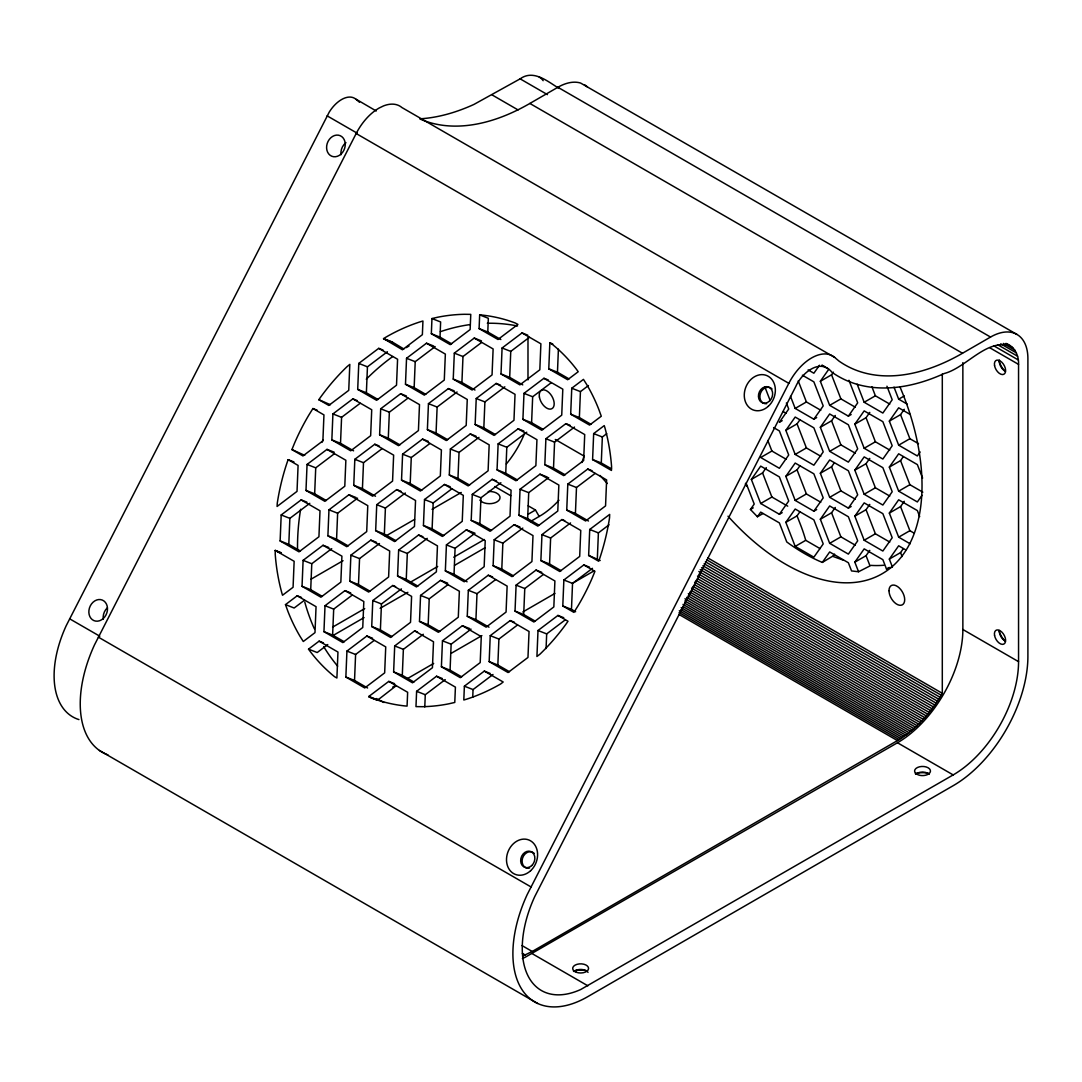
<?xml version="1.0" encoding="UTF-8"?>
<svg xmlns="http://www.w3.org/2000/svg" width="1082" height="1082" viewBox="0 0 1082 1082"><rect width="100%" height="100%" fill="white"/><g stroke="black" fill="none" stroke-linecap="round" stroke-linejoin="round"><path stroke-width="1.5" d="M301.134 499.898L320.002 510.785L318.933 536.753L298.997 551.834L280.13 540.932L281.198 514.964L301.134 499.898L306.909 502.156M300.417 551.036L288.799 544.327L289.868 518.359L309.804 503.292M323.045 545.274L341.912 556.162L340.844 582.13L320.908 597.196L302.04 586.309L303.109 560.341L323.045 545.274L328.82 547.533M326.994 449.382L345.861 460.269L344.793 486.237L324.857 501.318L305.99 490.417L307.058 464.448L326.994 449.382L334.216 452.208M322.328 596.412L310.71 589.704L311.778 563.736L331.714 548.669M326.264 500.52L314.659 493.811L315.728 467.843L334.338 453.777M344.955 590.637L363.822 601.538L362.754 627.506L342.818 642.573L323.951 631.672L325.019 605.717L344.955 590.637L350.73 592.909M348.904 494.758L367.772 505.646L366.703 531.614L346.767 546.681L327.9 535.793L328.969 509.825L348.904 494.758L356.127 497.585M352.854 398.866L371.721 409.753L370.653 435.721L350.717 450.802L331.849 439.901L332.918 413.933L352.854 398.866L357.195 400.57M344.238 641.775L332.62 635.08L333.689 609.112L352.299 595.046M348.174 545.896L336.57 539.188L337.638 513.22L357.574 498.153M353.584 450.842L340.519 443.295L341.587 417.327L360.198 403.261M366.866 636.013L385.733 646.901L384.665 672.869L364.729 687.949L345.861 677.048L346.93 651.08L366.866 636.013L372.641 638.272M370.815 540.121L389.682 551.022L388.614 576.99L368.678 592.057L349.811 581.169L350.879 555.201L370.815 540.121L376.59 542.393M374.764 444.242L393.632 455.13L392.563 481.098L372.627 496.165L353.76 485.277L354.828 459.309L374.764 444.242L379.106 445.933M378.714 348.35L397.581 359.251L396.512 385.206L376.577 400.286L357.709 389.385L358.778 363.417L378.714 348.35L383.042 350.054M367.596 687.99L354.531 680.443L355.599 654.475L374.21 640.409M370.085 591.259L358.48 584.564L359.549 558.596L379.484 543.516M375.495 496.219L362.429 488.672L363.498 462.704L382.108 448.638M377.983 399.488L366.379 392.78L367.447 366.825L387.383 351.745M388.776 681.389L407.643 692.277L407.075 706.1L404.979 705.937A200.792 163.328 -68.6 0 1 371.653 698.025L368.84 696.456L388.776 681.389L394.551 683.648M392.725 585.497L411.593 596.385L410.524 622.353L390.588 637.433L371.721 626.532L372.79 600.564L392.725 585.497L395.62 586.633M396.675 489.605L415.542 500.506L414.474 526.474L394.538 541.541L375.67 530.653L376.739 504.685L396.675 489.605L401.016 491.309M400.624 393.726L419.491 404.614L418.423 430.582L398.487 445.649L379.62 434.761L380.688 408.793L400.624 393.726L406.399 395.985M396.12 685.785L377.496 700.243L368.827 696.849M391.995 636.635L380.391 629.927L381.459 603.959L401.395 588.892M395.944 540.743L384.34 534.048L385.408 508.08L405.344 493M399.894 444.864L388.289 438.156L389.358 412.188L407.968 398.122M403.843 348.972L392.252 341.993L383.569 338.598L402.436 349.77L422.372 334.69L422.94 321.016L420.384 321.76A200.792 163.328 -68.6 0 0 386.112 337.043L383.569 338.598M414.636 630.874L433.503 641.761L432.435 667.729L412.499 682.796L393.632 671.908L394.7 645.94L414.636 630.874L417.53 631.996M418.585 534.981L437.453 545.883L436.384 571.837L416.448 586.917L397.581 576.016L398.649 550.048L418.585 534.981L422.913 536.686M422.535 439.089L441.402 449.99L440.333 475.958L420.398 491.025L401.53 480.137L402.599 454.17L422.535 439.089L428.31 441.361M426.484 343.21L445.351 354.098L444.283 380.066L424.347 395.133L405.48 384.245L406.548 358.277L426.484 343.21L433.706 346.037M413.906 682.012L402.301 675.303L403.37 649.335L423.305 634.268M417.855 586.119L406.25 579.411L407.319 553.457L427.255 538.376M421.804 490.227L410.2 483.532L411.268 457.564L429.879 443.498M425.753 394.348L414.149 387.64L415.218 361.672L435.153 346.605M416.611 691.317L415.975 706.614L422.372 706.695A200.792 163.328 -68.6 0 0 448.827 703.814L454.778 702.448L455.414 687.138L436.546 676.236L416.611 691.317L425.28 694.712L445.216 679.631M440.496 580.358L459.363 591.245L458.295 617.213L438.359 632.28L419.491 621.393L420.56 595.425L440.496 580.358L447.718 583.184M444.445 484.466L463.312 495.367L462.244 521.321L442.308 536.402L423.441 525.5L424.509 499.532L444.445 484.466L450.22 486.738M448.394 388.573L467.262 399.474L466.193 425.442L446.257 440.509L427.39 429.622L428.458 403.654L448.394 388.573L454.17 390.845M431.339 333.729L431.961 318.554L437.98 317.175A200.792 163.328 -68.6 0 1 464.435 314.294L470.765 314.375L470.143 329.55L450.207 344.631L431.339 333.729L440.009 337.124L451.613 343.833M424.78 706.952L425.28 694.712M439.765 631.496L428.161 624.787L429.229 598.819L447.84 584.753M443.715 535.604L432.11 528.895L433.179 502.941L451.789 488.861M447.664 439.711L436.06 433.016L437.128 407.048L457.064 391.982M440.009 337.124L440.631 321.963L431.961 318.554M462.406 625.721L481.274 636.622L480.205 662.59L460.269 677.657L441.402 666.769L442.47 640.801L462.406 625.721L469.629 628.561M466.356 529.842L485.223 540.73L484.154 566.697L464.219 581.764L445.351 570.877L446.42 544.909L466.356 529.842L475.025 533.237L455.089 548.303L454.021 574.272L467.086 581.818M470.305 433.95L489.172 444.851L488.104 470.805L468.168 485.886L449.3 474.984L450.369 449.03L470.305 433.95L476.08 436.222M474.254 338.071L493.122 348.959L492.053 374.927L472.117 389.993L453.236 379.106L454.318 353.138L474.254 338.071L481.476 340.898M461.676 676.859L450.071 670.164L451.14 644.196L471.076 629.129M469.574 485.088L457.97 478.379L459.038 452.425L478.974 437.344M474.984 390.034L461.919 382.501L462.988 356.533L481.598 342.467M464.381 686.177L463.813 700L466.437 699.229A200.792 163.328 -68.6 0 0 500.695 683.946L503.184 681.998L484.317 671.097L464.381 686.177L473.05 689.572L492.986 674.492M488.266 575.218L507.133 586.106L506.065 612.074L486.129 627.141L467.262 616.253L468.33 590.285L488.266 575.218L492.594 576.909M492.215 479.326L511.083 490.214L510.014 516.182L490.078 531.262L471.211 520.361L472.279 494.393L492.215 479.326L496.543 481.017M496.165 383.434L515.032 394.335L513.964 420.303L494.028 435.37L475.147 424.469L476.229 398.514L496.165 383.434L500.493 385.138M479.096 328.59L479.664 314.889L481.828 315.051A200.792 163.328 -68.6 0 1 515.167 322.963L517.913 324.411L497.977 339.478L479.096 328.59L487.779 331.985L500.844 339.532M472.739 697.241L473.05 689.572M488.996 627.181L475.931 619.648L477 593.68L495.61 579.614M491.485 530.464L479.881 523.756L480.949 497.788L500.885 482.721M495.434 434.572L483.83 427.877L484.898 401.909L504.834 386.829M487.779 331.985L488.334 318.284L479.664 314.889M510.177 620.581L529.044 631.482L527.975 657.45L508.04 672.517L489.172 661.616L490.241 635.661L510.177 620.581L514.505 622.285M514.126 524.702L532.993 535.59L531.925 561.558L511.989 576.625L493.122 565.737L494.19 539.769L514.126 524.702L519.901 526.961M518.075 428.81L536.942 439.698L535.874 465.666L515.938 480.746L497.057 469.845L498.139 443.877L518.075 428.81L523.85 431.069M522.024 332.918L540.892 343.819L539.823 369.787L519.887 384.854L501.007 373.966L502.089 347.998L522.024 332.918L527.8 335.19M509.446 671.719L497.842 665.011L498.91 639.056L517.521 624.99M513.395 575.84L501.791 569.132L502.86 543.164L522.795 528.097M517.345 479.948L505.74 473.24L506.809 447.272L526.745 432.205M522.755 384.894L509.69 377.361L510.758 351.393L529.368 337.327M536.036 570.065L554.904 580.966L553.835 606.934L533.899 622.001L515.032 611.1L516.1 585.146L536.036 570.065L541.812 572.337M539.986 474.187L558.853 485.074L557.785 511.042L537.849 526.109L518.968 515.221L520.05 489.253L539.986 474.187L547.208 477.013M543.935 378.294L562.802 389.182L561.734 415.15L541.798 430.23L522.917 419.329L523.986 393.361L543.935 378.294L548.263 379.998M535.306 621.203L523.702 614.508L524.77 588.54L543.38 574.474M539.255 525.325L527.651 518.616L528.719 492.648L548.655 477.581M543.205 429.432L531.6 422.724L532.669 396.756L551.279 382.69M538.011 630.508L536.929 656.476L539.837 654.285A200.792 163.328 -68.6 0 0 566.535 623.381L567.996 621.244L557.947 615.442L538.011 630.508L546.681 633.903L565.291 619.837M561.896 519.549L580.764 530.451L579.695 556.418L559.759 571.485L540.878 560.598L541.96 534.63L561.896 519.549L564.777 520.685M565.845 423.671L584.713 434.558L583.644 460.526L563.708 475.593L544.828 464.705L545.896 438.737L565.845 423.671L570.173 425.361M548.777 368.813L549.845 342.845L552.253 344.292A200.792 163.328 -68.6 0 1 576.706 369.625L578.207 371.735L567.658 379.714L548.777 368.813L557.46 372.208L569.064 378.916M546.072 648.51L546.681 633.903M561.166 570.687L549.561 563.993L550.63 538.024L570.566 522.944M565.115 474.809L553.511 468.1L554.579 442.132L574.515 427.065M557.46 372.208L558.407 349.161M583.807 564.926L594.924 571.35L592.219 577.991A200.792 163.328 -68.6 0 1 577.923 605.988L573.92 612.385L562.789 605.961L563.871 579.993L583.807 564.926L589.582 567.184M587.756 469.033L606.623 479.935L605.555 505.903L585.619 520.969L566.738 510.082L567.807 484.114L587.756 469.033L592.084 470.738M570.687 414.19L571.756 388.222L583.455 379.376L586.796 384.678A200.792 163.328 -68.6 0 1 598.955 409.78L601.281 416.232L589.555 425.077L570.687 414.19L579.37 417.584L590.975 424.293M575.638 611.763L571.472 609.355L572.54 583.387L592.476 568.321M588.473 521.01L575.421 513.477L576.49 487.509L595.1 473.443M579.37 417.584L580.439 391.616L588.459 385.544M588.649 555.445L589.717 529.477L609.666 514.41L609.545 517.751A200.792 163.328 -68.6 0 1 599.726 558.366L598.698 561.247L588.649 555.445L600.199 560.503M592.598 459.566L593.666 433.598L604.243 425.605L604.96 427.931A200.792 163.328 -68.6 0 1 611.587 466.748L611.465 470.454L592.598 459.566L601.281 462.961L611.438 468.817M597.332 558.839L598.4 532.885L609.031 524.838M601.281 462.961L602.349 436.993L606.732 433.679M288.137 459.674L287.082 462.623A200.792 163.328 -68.6 0 0 277.262 503.238L277.087 506.457L297.023 491.377L298.091 465.422L288.137 459.674L293.925 461.933M312.928 408.536L323.951 414.906L322.882 440.874L302.946 455.941L291.924 449.571L294.602 442.998A200.792 163.328 -68.6 0 1 308.884 415.001L312.928 408.536L317.256 410.24M376.238 111L353.99 97.989A26.063 15.04 -60 0 0 329.293 112.001L66.232 625.653A89.806 51.855 -60 0 0 78.945 719.584M834.587 357.358A41.955 24.223 -60 0 0 788.819 383.326L527.164 894.638A105.684 61.011 -60 0 0 521.037 988.069A105.684 61.011 -60 0 0 587.621 996.738L953.174 785.694A105.684 61.011 -60 0 0 1027.9 656.26L1027.9 358.642A52.842 30.512 -60 0 0 990.53 337.057L962.507 353.246A235.132 135.75 -60 0 1 838.956 361.05L834.587 357.358L401.936 107.564A41.955 24.223 -60 0 0 383.488 105.928L379.146 108.024A41.955 24.223 -60 0 0 356.167 133.532L94.513 644.845A105.684 61.011 -60 0 0 107.943 754.871M522.66 956.082L532.209 951.47L897.465 740.588C916.454 729.403 931.264 712.172 942.3 693.305L942.3 373.993M318.852 399.677L320.286 397.608A200.792 163.328 -68.6 0 1 346.984 366.703L349.811 364.391L348.742 390.359L328.806 405.425L318.852 399.677L330.375 404.722M819.48 365.243L813.867 373.222L808.119 369.895M751.354 479.421L760.7 466.126L779.378 476.919L788.724 500.993L779.378 514.275L760.7 503.495L751.354 479.421L762.567 472.942L766.299 467.627M785.843 430.338L795.189 417.057L813.867 427.836L823.213 451.911L813.867 465.206L795.189 454.426L785.843 430.338L797.055 423.873L799.855 419.884M851.169 414.514L848.369 416.137L829.678 405.344L820.345 381.27L828.744 369.314M820.345 381.27L831.558 374.805L833.424 372.14M763.013 513.531L757.441 516.75L750.421 509.473L754.222 504.077L746.053 483.005M790.523 396.391L795.189 408.428L813.867 419.207L823.213 405.926L813.867 381.851L802.371 375.211M757.441 516.75L760.7 512.124L779.378 522.904L786.763 541.947L790.063 544.354A192.867 111.351 60 0 0 818.574 560.814L822.334 562.41L833.221 555.864A140.633 29.714 -38.8 0 0 834.574 554.133M785.843 476.337L795.189 463.055L813.867 473.835L823.213 497.909L813.867 511.204L795.189 500.411L785.843 476.337L797.055 469.872L799.855 465.882M820.345 427.268L829.678 413.973L848.369 424.766L857.701 448.841L848.369 462.122L829.678 451.343L820.345 427.268L831.558 420.79L835.29 415.474M848.369 416.137L857.701 402.842L848.951 380.269M785.843 522.336L795.189 509.04L813.867 519.833L823.213 543.908L813.867 557.189L795.189 546.41L785.843 522.336L797.055 515.857L799.855 511.867M820.345 473.253L829.678 459.972L848.369 470.751L857.701 494.826L848.369 508.121L829.678 497.328L820.345 473.253L831.558 466.788L834.357 462.798M854.834 424.185L864.18 410.889L882.858 421.682L892.204 445.757L882.858 459.038L864.18 448.259L854.834 424.185L866.046 417.706L869.779 412.391M820.345 519.252L829.678 505.957L848.369 516.75L857.701 540.824L848.369 554.106L829.678 543.326L820.345 519.252L831.558 512.773L835.29 507.458M854.834 470.17L864.18 456.888L882.858 467.667L892.204 491.742L882.858 505.037L864.18 494.258L854.834 470.17L866.046 463.705L869.779 458.389M920.16 451.978L917.36 455.968L898.669 445.175L889.336 421.101L898.669 407.806L910.165 414.447M889.336 421.101L900.549 414.636L904.282 409.307M822.334 562.41L829.678 551.955L848.369 562.735L851.548 570.931L858.553 571.742L871.01 565.386A192.867 111.351 60 0 0 883.723 565.25M854.834 516.168L864.18 502.887L882.858 513.666L892.204 537.74L882.858 551.036L864.18 540.243L854.834 516.168L866.046 509.703L869.779 504.388M922.026 495.313L917.36 501.953L898.669 491.174L889.336 467.099L898.669 453.804L917.36 464.597L922.608 478.136M889.336 467.099L900.549 460.621L903.348 456.631M858.553 571.742L854.834 562.167L864.18 548.872L882.858 559.664L886.496 569.037L892.407 566.982L889.336 559.083L898.669 545.788L905.742 549.872M910.165 543.8L898.669 537.159L889.336 513.084L898.669 499.803L917.36 510.582L919.686 516.601M854.834 562.167L866.046 555.688L869.779 550.373M889.336 513.084L900.549 506.619L904.282 501.304M889.336 559.083L900.549 552.604L903.348 548.628M275.274 550.413L294.142 561.301L293.073 587.269L282.524 595.249L281.861 593.058A200.792 163.328 -68.6 0 1 275.22 554.241L275.274 550.413L281.063 552.672M297.185 595.79L316.052 606.677L314.984 632.645L303.285 641.491L300.012 636.311A200.792 163.328 -68.6 0 1 287.853 611.208L285.486 604.622L297.185 595.79L301.526 597.48M304.556 600.158L294.155 608.016L285.486 604.622M319.095 641.153L337.963 652.054L336.894 678.022L334.554 676.683A200.792 163.328 -68.6 0 1 310.115 651.364L308.532 649.146L319.095 641.153L323.437 642.857M327.765 644.547L317.202 652.541L308.532 649.146M530.437 521.538L541.744 514.937A68.693 39.655 -60 0 0 558.961 500.236M420.303 118.804A250.997 144.92 -60 0 0 473.943 104.427L520.144 78.851C533.521 69.086 547.884 81.61 559.11 88.454M420.046 119.02A235.132 135.75 -60 0 0 529.855 103.453L557.879 87.277A52.842 30.512 -60 0 1 580.628 83.057L1016.958 334.446M310.94 579.249L343.048 560.706M385.368 536.266L414.555 519.414M432.07 509.311L461.257 492.459M332.593 627.141L364.702 608.598M409.943 582.481L437.683 566.468M453.737 557.203L484.384 539.512M528.165 514.234L535.468 510.014L539.201 516.493M333.418 635.296L364.066 617.606M380.12 608.327L407.846 592.327M454.548 565.359L485.196 547.668M795.189 408.428L806.401 401.949L820.765 410.254M782.178 420.682L779.378 422.291L788.724 409.01L786.384 402.991M829.678 405.344L840.89 398.879L855.267 407.17M813.867 419.207L816.68 417.598M786.276 459.323L771.899 451.032L760.7 457.497L779.378 468.29L788.724 454.995L779.378 430.92L773.63 427.606M857.174 384.205L864.18 402.261L875.392 395.796L889.756 404.086M795.189 454.426L806.401 447.948L820.765 456.252M392.766 687.07L395.687 685.379M407.373 678.63L433.666 663.455M451.208 653.325L481.882 635.621M522.795 611.993L554.931 593.436M572.473 583.32L594.383 570.674M894.003 387.14L898.669 399.177L904.282 395.944M829.678 451.343L840.89 444.864L855.267 453.169M760.7 503.495L771.899 497.03L787.71 506.146M750.421 509.473L753.234 507.85M864.18 448.259L875.392 441.781L889.756 450.085M795.189 500.411L806.401 493.947L820.765 502.237M898.669 445.175L909.881 438.71L918.51 443.688M779.378 514.275L782.178 512.665M829.678 497.328L840.89 490.863L855.267 499.154M813.867 511.204L816.68 509.581M864.18 494.258L875.392 487.779L889.756 496.07M848.369 508.121L851.169 506.498M795.189 546.41L805.725 540.324L820.088 548.628M898.669 491.174L909.881 484.695L922.811 492.161M829.678 543.326L840.89 536.848L855.267 545.152M864.18 540.243L875.392 533.778L889.756 542.068M898.669 537.159L909.881 530.694L914.195 533.183M886.496 569.037L889.296 567.414M522.376 958.49A92.457 53.383 -60 0 0 525.081 957.313L897.465 742.752A92.47 53.383 -60 0 0 962.858 629.494L962.858 362.619M1010.331 345.915C986.432 338.355 966.104 367.948 944.153 373.533A248.36 143.392 -60 0 1 832.004 372.303C819.899 357.249 801.194 373.723 795.757 386.558L534.738 896.613A92.457 53.383 -60 0 0 580.791 989.475L953.174 774.915A92.47 53.383 -60 0 0 1018.554 661.657L1018.554 364.377C1019.028 355.599 1014.632 346.592 1006.057 343.44M843.392 560.192L832.829 556.364M549.845 342.845L552.74 343.981M502.089 347.998L510.758 351.393M571.756 388.222L580.439 391.616M454.318 353.138L462.988 356.533M501.007 373.966L509.69 377.361M523.986 393.361L532.669 396.756M383.569 338.869L392.239 342.264M406.548 358.277L415.218 361.672M593.666 433.598L602.349 436.993M453.236 379.106L461.919 382.501M476.229 398.514L484.898 401.909M522.917 419.329L531.6 422.724M358.778 363.417L367.447 366.825M545.896 438.737L554.579 442.132M405.48 384.245L414.149 387.64M428.458 403.654L437.128 407.048M475.147 424.469L483.83 427.877M498.139 443.877L506.809 447.272M357.709 389.385L366.379 392.78M544.828 464.705L553.511 468.1M380.688 408.793L389.358 412.188M567.807 484.114L576.49 487.509M427.39 429.622L436.06 433.016M450.369 449.03L459.038 452.425M497.057 469.845L505.74 473.24M332.918 413.933L341.587 417.327M520.05 489.253L528.719 492.648M379.62 434.761L388.289 438.156M566.738 510.082L575.421 513.477M402.599 454.17L411.268 457.564M589.717 529.477L598.4 532.885M449.3 474.984L457.97 478.379M472.279 494.393L480.949 497.788M331.849 439.901L340.519 443.295M518.968 515.221L527.651 518.616M354.828 459.309L363.498 462.704M541.96 534.63L550.63 538.024M401.53 480.137L410.2 483.532M424.509 499.532L433.179 502.941M291.924 449.571L304.718 455.36M471.211 520.361L479.881 523.756M307.058 464.448L315.728 467.843M494.19 539.769L502.86 543.164M353.76 485.277L362.429 488.672M540.878 560.598L549.561 563.993M376.739 504.685L385.408 508.08M563.871 579.993L572.54 583.387M423.441 525.5L432.11 528.895M446.42 544.909L455.089 548.303M305.99 490.417L314.659 493.811M493.122 565.737L501.791 569.132M328.969 509.825L337.638 513.22M516.1 585.146L524.77 588.54M375.67 530.653L384.34 534.048M562.789 605.961L571.472 609.355M398.649 550.048L407.319 553.457M445.351 570.877L454.021 574.272M557.947 615.442L563.722 617.7M281.198 514.964L289.868 518.359M468.33 590.285L477 593.68M327.9 535.793L336.57 539.188M515.032 611.1L523.702 614.508M350.879 555.201L359.549 558.596M397.581 576.016L406.25 579.411M420.56 595.425L429.229 598.819M280.13 540.932L288.799 544.327M467.262 616.253L475.931 619.648M303.109 560.341L311.778 563.736M275.031 550.589L280.82 552.861M490.241 635.661L498.91 639.056M349.811 581.169L358.48 584.564M372.79 600.564L381.459 603.959M419.491 621.393L428.161 624.787M442.47 640.801L451.14 644.196M302.04 586.309L310.71 589.704M489.172 661.616L497.842 665.011M325.019 605.717L333.689 609.112M371.721 626.532L380.391 629.927M484.317 671.097L490.092 673.369M394.7 645.94L403.37 649.335M441.402 666.769L450.071 670.164M323.951 631.672L332.62 635.08M436.546 676.236L442.322 678.509M346.93 651.08L355.599 654.475M393.632 671.908L402.301 675.303M345.861 677.048L354.531 680.443M368.84 696.456L377.51 699.851M1005.611 343.576L1012.752 347.701M1003.366 343.44L1014.781 350.041M557.879 87.277L990.53 337.057M1000.701 343.833L1016.404 352.894M997.59 344.671L1017.58 356.221M994.02 345.942L1018.297 359.954M989.989 347.89L1018.554 364.377M520.144 78.851L547.451 94.621M529.855 103.453L962.507 353.246M492.202 94.986L518.062 109.931M898.669 399.177L907.298 404.168M822.415 365.378L825.268 367.028M821.833 365.216L827.554 368.516M864.18 402.261L882.858 413.053L892.204 399.758L886.942 386.22M327.116 115.842L357.303 133.262M356.167 133.532L788.819 383.326M783.395 411.674L786.276 413.338M962.858 629.494L1018.554 661.657M555.296 439.481L584.037 456.077L583.577 457.591A68.693 39.655 -60 0 1 581.886 462.514M707.709 557.866L942.3 693.305M706.6 559.759L941.191 695.199M705.383 561.774L939.974 697.214M704.125 563.763L938.716 699.202M702.854 565.724L937.445 701.163M701.542 567.671L936.133 703.111M700.216 569.592L934.807 705.031M698.85 571.485L933.441 706.925M698.931 574.19L932.062 708.791M697.525 576.016L930.655 710.617M697.552 578.667L929.222 712.429M696.105 580.452L927.774 714.201M694.63 582.197L926.3 715.946M694.59 584.74L924.812 717.664M693.089 586.417L923.298 719.327M691.56 588.053L921.769 720.977M691.466 590.502L920.227 722.573M689.91 592.07L918.672 724.142M688.328 593.599L917.09 725.67M688.206 595.925L915.507 727.158M494.772 486.521L510.758 495.759M528.192 505.821L535.468 510.014M686.597 597.372L913.911 728.605M684.987 598.765L912.302 729.998M684.825 600.97L910.679 731.364M684.649 603.134L909.042 732.676M683.013 604.405L907.406 733.948M682.823 606.461L905.756 735.178M681.173 607.651L904.106 736.355M680.97 609.612L902.456 737.491M679.32 610.708L900.792 738.573M679.104 612.574L899.128 739.601M678.901 614.4L897.465 740.588M897.465 742.752L953.174 774.915M69.64 618.809L99.828 636.23M98.354 637.136L531.019 886.929M522.011 945.573L532.209 951.47M532.168 953.648L587.864 985.81M522.363 953.364L525.284 955.054M99.436 750.462L537.619 1003.447M538.998 76.836L541.243 78.513A36.95 21.342 -60 0 1 543.15 80.69M356.127 99.382L359.481 102.235M607.286 483.519L600.023 475.471M900.549 414.636L909.881 438.71M871.889 386.761L875.392 395.796M900.549 460.621L909.881 484.695M866.046 417.706L875.392 441.781M900.549 506.619L909.881 530.694M831.558 374.805L840.89 398.879M866.046 463.705L875.392 487.779M900.549 552.604L902.077 556.567M831.558 420.79L840.89 444.864M866.046 509.703L875.392 533.778M798.218 380.891L806.401 401.949M831.558 466.788L840.89 490.863M866.046 555.688L869.766 565.264M797.055 423.873L806.401 447.948M831.558 512.773L840.89 536.848M764.893 386.977L770.154 400.516M797.055 469.872L806.401 493.947M767.814 440.496L771.899 451.032M797.055 515.857L800.626 525.04A140.633 110.919 84.9 0 1 805.617 539.932L805.725 540.324M762.567 472.942L771.899 497.03M527.989 337.746L527.989 379.89M584.307 84.653A52.842 30.512 -60 0 1 587.526 87.033M1005.448 371.302A7.926 4.571 60 0 1 999.389 360.008M1004.799 371.126A15.851 9.156 60 0 1 999.119 361.293M1005.448 641.112A7.926 4.571 60 0 1 999.295 630.441M1004.799 640.936A15.851 9.156 60 0 1 999.119 631.104M915.331 773.657A15.851 9.156 0 0 1 928.207 773.265M915.886 774.144A7.926 4.571 0 0 1 929.181 774.144M573.446 971.041A15.851 9.156 0 0 1 586.322 970.662M573.987 971.528A7.926 4.571 0 0 1 581.467 969.472A7.926 4.571 0 0 1 588.04 972.38M524.567 433.436A68.693 39.655 -60 0 1 506.335 463.948M479.853 500.114A10.563 6.1 0 0 0 495.745 502.494A10.563 6.1 0 0 0 496.476 493.027L495.61 492.621A10.563 6.1 0 0 0 488.28 491.526M341.019 154.753A11.09 9.021 -68.6 0 1 345.956 142.675M103.277 619.188A11.09 9.021 -68.6 0 1 107.361 607.813M384.069 702.502A200.792 163.328 -68.6 0 1 376.468 698.553M337.652 666.16A200.792 163.328 -68.6 0 1 323.694 646.59M314.389 628.845A200.792 163.328 -68.6 0 1 304.759 602.025M297.536 550.238A200.792 163.328 -68.6 0 1 300.62 509.27M321.868 442.416A200.792 163.328 -68.6 0 1 323.193 439.725M366.284 379.214A200.792 163.328 -68.6 0 1 392.739 356.546M406.25 347.633A200.792 163.328 -68.6 0 1 409.01 346.01M440.36 331.687A200.792 163.328 -68.6 0 1 469.723 324.641M487.333 323.261A200.792 163.328 -68.6 0 1 517.507 325.993M529.598 868.075A8.453 6.871 -68.6 0 1 522.552 858.161A8.453 6.871 -68.6 0 1 534.197 853.346M766.638 403.721A8.453 6.871 -68.6 0 1 760.47 393.253A8.453 6.871 -68.6 0 1 771.98 388.871M747.337 486.508A192.867 111.351 60 0 1 745.295 483.938M900.021 387.018A192.867 111.351 60 0 1 888.565 569.497A192.867 111.351 60 0 1 728.01 516.209M928.694 773.901L927.517 774.577A7.926 4.571 0 0 1 918.212 774.861L915.886 773.522A7.926 4.571 0 0 1 917.55 767.463A7.926 4.571 0 0 1 928.14 767.787A7.926 4.571 0 0 1 928.694 773.901M103.29 618.498A11.09 9.021 -68.6 0 0 102.371 600.091A11.09 9.021 -68.6 0 0 88.859 612.48A11.09 9.021 -68.6 0 0 103.29 618.498M341.033 154.077A11.09 9.021 -68.6 0 0 340.113 135.656A11.09 9.021 -68.6 0 0 326.602 148.058A11.09 9.021 -68.6 0 0 341.033 154.077M539.404 397.053A10.563 6.1 60 0 0 551.712 408.78A10.563 6.1 60 0 0 549.02 392.604A10.563 6.1 60 0 0 539.404 397.053M576.327 972.258A7.926 4.571 0 0 0 588.554 968.661A7.926 4.571 0 0 0 577.044 964.332A7.926 4.571 0 0 0 576.327 972.258M994.534 365.513A7.926 4.571 60 0 0 1003.758 374.304A7.926 4.571 60 0 0 1001.743 362.172A7.926 4.571 60 0 0 994.534 365.513M994.534 635.323A7.926 4.571 60 0 0 1003.758 644.115A7.926 4.571 60 0 0 1001.743 631.983A7.926 4.571 60 0 0 994.534 635.323M530.572 870.753A18.489 15.04 -68.6 0 0 529.03 840.051A18.489 15.04 -68.6 0 0 506.525 860.717A18.489 15.04 -68.6 0 0 530.572 870.753M531.668 865.614A8.453 6.871 -68.6 0 0 530.964 851.588A8.453 6.871 -68.6 0 0 520.672 861.029A8.453 6.871 -68.6 0 0 531.668 865.614M768.342 406.264A18.489 15.04 -68.6 0 0 766.813 375.576A18.489 15.04 -68.6 0 0 744.294 396.228A18.489 15.04 -68.6 0 0 768.342 406.264M769.437 401.138A8.453 6.871 -68.6 0 0 768.734 387.099A8.453 6.871 -68.6 0 0 758.441 396.553A8.453 6.871 -68.6 0 0 769.437 401.138M888.998 590.65A11.09 6.411 60 0 0 900.779 605.284A11.09 6.411 60 0 0 900.779 589.595A11.09 6.411 60 0 0 888.998 590.65"/></g></svg>
